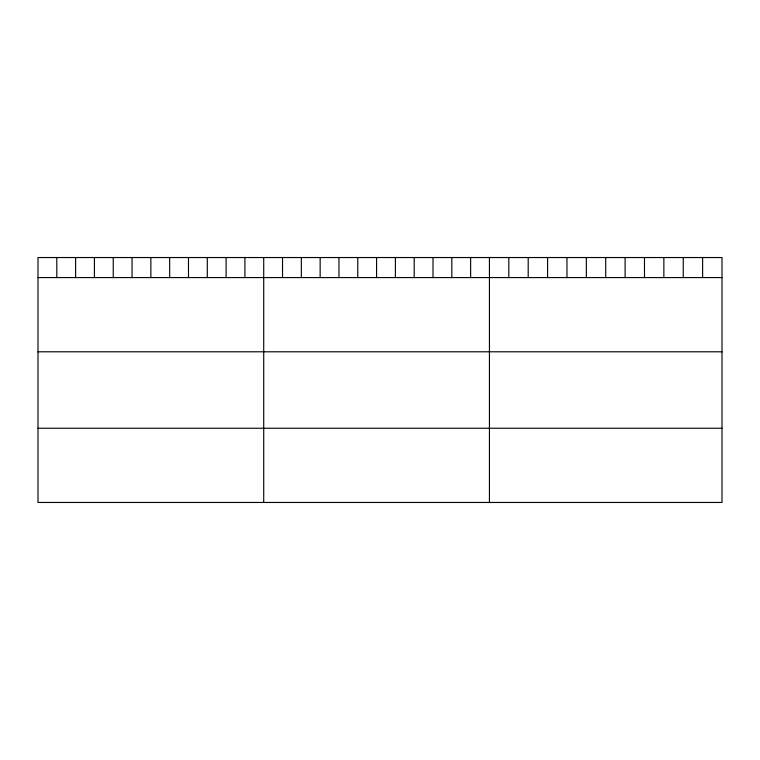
<?xml version="1.0" encoding="UTF-8"?>
<svg xmlns="http://www.w3.org/2000/svg" width="760" height="760" viewBox="0 0 760 760"><rect width="100%" height="100%" fill="white"/><g stroke="black" fill="none" stroke-linecap="round" stroke-linejoin="round"><path stroke-width="1.14" d="M722 277.58L722 502.464L38 502.464L38 257.535L722 257.535L722 277.58L38 277.58M38 351.794L722 351.794M38 428.25L722 428.25M702.62 257.535L702.62 277.58M683.24 257.535L683.24 277.58M663.86 257.535L663.86 277.58M644.48 257.535L644.48 277.58M625.1 257.535L625.1 277.58M605.72 257.535L605.72 277.58M586.34 257.535L586.34 277.58M566.96 257.535L566.96 277.58M547.58 257.535L547.58 277.58M528.2 257.535L528.2 277.58M508.82 257.535L508.82 277.58M489.44 257.535L489.44 502.464M470.63 257.535L470.63 277.58M451.82 257.535L451.82 277.58M433.01 257.535L433.01 277.58M414.2 257.535L414.2 277.58M395.39 257.535L395.39 277.58M376.58 257.535L376.58 277.58M357.77 257.535L357.77 277.58M338.96 257.535L338.96 277.58M320.15 257.535L320.15 277.58M301.34 257.535L301.34 277.58M282.53 257.535L282.53 277.58M263.72 257.535L263.72 502.464M244.91 257.535L244.91 277.58M226.1 257.535L226.1 277.58M207.29 257.535L207.29 277.58M188.48 257.535L188.48 277.58M169.67 257.535L169.67 277.58M150.86 257.535L150.86 277.58M132.05 257.535L132.05 277.58M113.24 257.535L113.24 277.58M94.43 257.535L94.43 277.58M75.62 257.535L75.62 277.58M56.81 257.535L56.81 277.58"/></g></svg>
